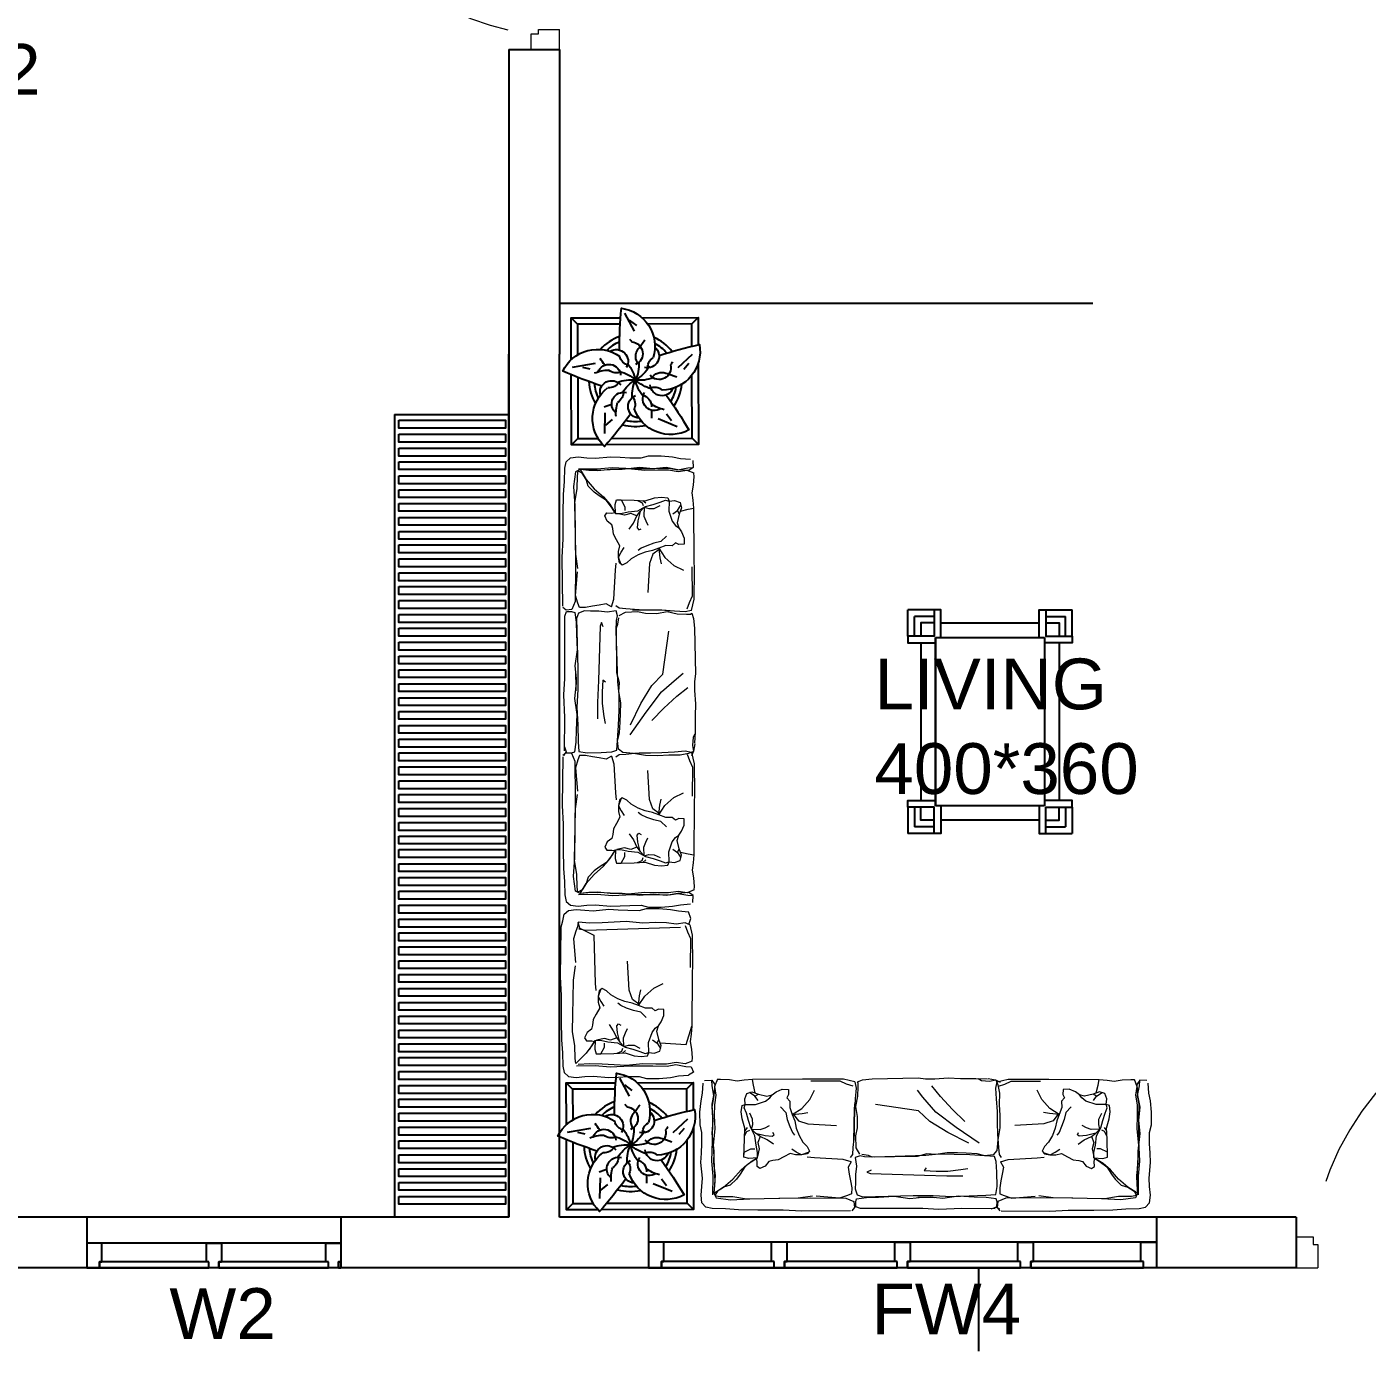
# Model space of a CAD drawing. Header units: inches. Extents: x -2903 to 3367, y -161 to 1064.
# Drawn here: x 2994 to 3046.8, y 92.4 to 144.6 of the extents above; entities that cross this region are included whole.
import ezdxf

# ---------------------------------------------------------------- set-up
doc = ezdxf.new("R2010")
doc.units = ezdxf.units.IN
doc.header["$MEASUREMENT"] = 0
doc.linetypes.add('ACAD_ISO03W100', pattern=[30, 12, -18])
for name, color, linetype in [('block', 7, 'Continuous'), ('FURN', 161, 'Continuous'), ('glass', 160, 'Continuous'), ('wall', 7, 'Continuous'), ('windows', 50, 'Continuous')]:
    doc.layers.add(name, color=color, linetype=linetype)
for name, color, linetype, lineweight in [('DIMENSION', 31, 'Continuous', 25), ('door', 42, 'Continuous', 20), ('SUNSHADE', 63, 'ACAD_ISO03W100', 20), ('tefris', 96, 'Continuous', 20)]:
    doc.layers.add(name, color=color, linetype=linetype, lineweight=lineweight)
doc.styles.get("Standard").update_dxf_attribs({"font": 'arial.ttf'})

# ---------------------------------------------------------------- blocks, each defined once
blk = doc.blocks.new('A$C1BF108CB')
at = {"layer": 'tefris'}
for p, q in [((1.23, 76.95), (0.69, 72.14)), ((3.59, 79.59), (1.23, 76.95)), ((7.58, 80.44), (3.59, 79.59)), ((15.78, 80.55), (7.58, 80.44)), ((23.77, 81.27), (15.78, 80.55)), ((35.57, 81.43), (23.77, 81.27)), ((51.17, 81.45), (35.57, 81.43)), ((62.56, 82), (51.17, 81.45)), ((92.55, 81.75), (62.56, 82)), ((93.41, 80.9), (95.79, 79.67)), ((96.28, 80.57), (116.78, 80.5)), ((116.78, 80.5), (130.78, 80.95)), ((130.78, 80.95), (140.78, 80.41)), ((140.78, 80.41), (174.27, 80.37)), ((174.27, 80.37), (179.05, 80.35)), ((185.27, 81.75), (215.26, 82)), ((215.26, 82), (226.65, 81.45)), ((226.65, 81.45), (242.25, 81.43)), ((242.25, 81.43), (254.05, 81.27)), ((254.05, 81.27), (262.04, 80.55)), ((262.04, 80.55), (270.24, 80.44)), ((270.24, 80.44), (274.23, 79.59)), ((274.23, 79.59), (276.59, 76.95)), ((276.59, 76.95), (277.13, 72.14)), ((0.69, 72.14), (1.16, 66.95)), ((1.16, 66.95), (1.44, 61.75)), ((276.65, 66.95), (276.38, 61.75)), ((277.13, 72.14), (276.65, 66.95)), ((1.44, 61.75), (0.57, 52.14)), ((276.38, 61.75), (277.25, 52.14)), ((0.57, 52.14), (0.85, 46.34)), ((277.25, 52.14), (276.97, 46.34)), ((0.85, 46.34), (1.13, 40.35)), ((276.97, 46.34), (276.68, 40.35)), ((1.23, 33.55), (0.09, 28.93)), ((1.13, 40.35), (1.23, 33.55)), ((183.09, 38.73), (182.95, 28.93)), ((276.68, 40.35), (276.59, 33.55)), ((276.59, 33.55), (277.73, 28.93)), ((0.09, 28.93), (0, 21.13)), ((29.07, 30.53), (27.6, 32.51)), ((182.95, 28.93), (182.81, 18.93)), ((248.75, 30.53), (250.22, 32.51)), ((277.73, 28.93), (277.82, 21.13)), ((0, 21.13), (0.7, 14.14)), ((182.81, 18.93), (182.36, 14.94)), ((277.82, 21.13), (277.12, 14.14)), ((0.7, 14.14), (1.56, 9.35)), ((1.56, 9.35), (2.05, 3.16)), ((33.74, 11.2), (35.96, 10.03)), ((244.08, 11.2), (241.86, 10.03)), ((276.25, 9.35), (275.77, 3.16)), ((277.12, 14.14), (276.25, 9.35)), ((95.98, 1.17), (93.19, 2.58)), ((100.58, 0.36), (95.98, 1.17)), ((107.99, 0.33), (100.99, 0.55)), ((117.59, 0.29), (107.99, 0.33)), ((125.19, 0.07), (117.59, 0.29)), ((133.39, 0.64), (125.19, 0.07)), ((138.99, 0.62), (133.39, 0.64)), ((143.59, 0), (138.99, 0.62)), ((171.79, 0.58), (143.59, 0)), ((177.79, 1.16), (171.79, 0.58)), ((180.99, 2.34), (177.79, 1.16))]:
    blk.add_line(p, q, dxfattribs=at)
for points in [[(2.87, 1.57), (7.27, 1.43), (9.04, 4.05), (8.54, 10.85), (7.24, 18.03), (7.93, 26.04), (7.22, 34.23), (8.47, 45.05), (8.37, 52.45), (9.26, 60.06), (8.98, 65.66), (8.51, 71.05), (9.87, 73.87), (18.85, 75), (30.66, 74.36), (48.47, 74.01), (68.07, 73.88), (89.66, 74.01), (94.63, 76.08), (94.98, 79.69), (93.35, 81.76)], [(10.68, 0.88), (8.95, 5.25), (9.75, 10.66), (8.86, 16.65), (8.77, 23.25), (9.06, 31.26), (8.05, 41.44), (8.42, 48.75), (8.81, 56.26), (9.07, 63.86), (8.51, 71.05), (14.56, 67.34), (20.23, 62.41), (25.31, 56.68), (29.76, 52.75), (35.41, 49.22), (30.01, 49.55), (27.02, 48.71), (27.37, 37.71), (27.67, 30.91), (25.94, 25.29), (25.41, 20.88), (25.86, 17.09), (27.87, 16.32), (27.52, 12.91), (28.76, 9.53), (31.98, 8.57), (35.96, 10.03), (41.14, 11.3), (44.35, 10.34), (46.78, 8.58), (50.6, 7.03), (54.4, 7.08), (54.56, 10.29), (53.53, 12.27), (55.3, 14.3), (55.24, 18.3), (56.79, 22.52), (58.33, 26.54), (59.27, 30.95), (61.01, 35.38), (63.35, 39.61), (65.91, 42.25), (67.27, 45.07), (65.85, 46.85), (62.64, 47.4), (58.84, 47.35), (55.45, 46.5), (51.62, 48.65), (48.2, 50.4), (44.79, 50.95), (42.38, 51.52), (40.14, 54.29), (36.92, 55.85), (35.14, 54.62), (35.18, 51.42), (34.81, 49.6), (32.19, 51.24), (27.54, 54.71), (24.67, 59.28), (22.43, 62.44), (18.58, 65.99), (14.56, 67.34), (10.73, 69.69), (9.19, 72.46), (12.28, 72.91), (20.28, 73.02), (28.66, 74.47), (39.57, 74.18), (49.07, 74), (60.47, 73.93), (69.29, 72.7)], [(98.68, 80.56), (95.07, 79.38), (95.06, 76.38), (95.65, 74.37), (101.65, 73.55), (109.05, 73.33), (118.65, 72.85), (128.45, 74.26), (136.25, 73.43), (143.85, 73.6)], [(179.05, 80.35), (182.01, 79.38), (182.02, 76.38), (181.43, 74.37), (175.43, 73.55), (168.03, 73.33), (158.44, 72.85), (148.63, 74.26), (140.83, 73.43), (133.23, 73.6)], [(274.95, 1.57), (270.54, 1.43), (268.78, 4.05), (269.27, 10.85), (270.57, 18.03), (269.89, 26.04), (270.6, 34.23), (269.35, 45.05), (269.45, 52.45), (268.56, 60.06), (268.83, 65.66), (269.31, 71.05), (267.95, 73.87), (258.96, 75), (247.15, 74.36), (229.35, 74.01), (209.74, 73.88), (188.16, 74.01), (183.19, 76.08), (182.84, 79.69), (184.47, 81.76)], [(267.14, 0.88), (268.87, 5.25), (268.07, 10.66), (268.96, 16.65), (269.05, 23.25), (268.76, 31.26), (269.77, 41.44), (269.4, 48.75), (269, 56.26), (268.75, 63.86), (269.31, 71.05), (263.26, 67.34), (257.59, 62.41), (252.51, 56.68), (248.05, 52.75), (242.4, 49.22), (247.81, 49.55), (250.8, 48.71), (250.45, 37.71), (250.15, 30.91), (251.87, 25.29), (252.41, 20.88), (251.96, 17.09), (249.95, 16.32), (250.3, 12.91), (249.05, 9.53), (245.84, 8.57), (241.86, 10.03), (236.68, 11.3), (233.46, 10.34), (231.04, 8.58), (227.22, 7.03), (223.42, 7.08), (223.26, 10.29), (224.29, 12.27), (222.52, 14.3), (222.57, 18.3), (221.03, 22.52), (219.49, 26.54), (218.55, 30.95), (216.81, 35.38), (214.47, 39.61), (211.9, 42.25), (210.54, 45.07), (211.97, 46.85), (215.18, 47.4), (218.98, 47.35), (222.36, 46.5), (226.19, 48.65), (229.62, 50.4), (233.03, 50.95), (235.44, 51.52), (237.67, 54.29), (240.9, 55.85), (242.68, 54.62), (242.63, 51.42), (243.01, 49.6), (245.63, 51.24), (250.28, 54.71), (253.14, 59.28), (255.39, 62.44), (259.24, 65.99), (263.26, 67.34), (267.09, 69.69), (268.63, 72.46), (265.54, 72.91), (257.54, 73.02), (249.16, 74.47), (238.25, 74.18), (228.75, 74), (217.34, 73.93), (208.53, 72.7)], [(7.89, 72.04), (8.06, 60.45), (7.18, 51.23), (7.75, 38.84), (7.85, 25.04), (7.57, 16.23), (8.54, 10.85), (7.43, 4.83), (7.27, 1.43)], [(92.97, 51.66), (91.12, 55.03), (91.86, 59.24), (92.61, 63.45), (93.35, 67.66), (93.3, 71.46), (90.68, 72.43), (85.86, 73.96), (71.49, 72.73)], [(184.85, 51.66), (186.7, 55.03), (185.95, 59.24), (185.21, 63.45), (184.47, 67.66), (184.52, 71.46), (187.14, 72.43), (191.96, 73.96), (206.33, 72.73)], [(269.92, 72.04), (269.76, 60.45), (270.63, 51.23), (270.07, 38.84), (269.97, 25.04), (270.25, 16.23), (269.27, 10.85), (270.39, 4.83), (270.54, 1.43)], [(172.59, 56.78), (175.19, 57.97), (173, 58.77), (139.6, 59.81), (126, 60.26), (116, 60.3)], [(92.97, 51.66), (88.19, 50.19), (70.42, 49.31), (66.02, 48.85)], [(138.59, 55.42), (139.79, 57.01), (132.59, 57.44), (125.39, 57.47), (117.39, 56.49), (112.99, 55.71)], [(184.85, 51.66), (189.63, 50.19), (207.4, 49.31), (211.8, 48.85)], [(27.02, 48.71), (27.12, 45.71), (31.29, 43.57), (33.69, 43.6)], [(35.41, 49.22), (35.46, 46.02), (34.52, 41.41), (33.8, 35.6), (31.27, 30.76), (29.93, 26.15), (28.59, 21.73), (27.24, 18.51), (27.87, 16.32), (34.07, 16.4), (40.3, 14.29), (42.93, 12.32), (44.35, 10.34)], [(37, 36.04), (35.54, 39.82), (36.49, 43.64), (35.42, 48.42)], [(66.56, 45.96), (62.44, 47.4), (59.26, 45.75), (56.49, 43.92)], [(95.25, 2.48), (96, 6.29), (95.51, 12.89), (95, 20.68), (94.9, 27.68), (94.81, 34.68), (94.57, 37.48), (94.09, 42.87), (93.83, 47.07), (92.41, 49.05)], [(106.59, 0.37), (104.59, 1.54), (99.59, 1.96), (95.79, 1.17), (94.6, 4.38), (93.62, 9.38), (93.64, 16.38), (93.27, 23.18), (93.3, 30.78), (94.52, 38.18), (95.15, 44.78), (97.36, 47.37), (102.56, 47.95), (107.35, 46.73), (113.95, 46.31), (119.35, 46.09), (125.75, 46.06), (132.76, 47.21), (138.16, 46.82), (144.16, 48.36), (171.96, 48.73), (174.16, 47.77), (178.15, 47.15)], [(179.55, 46.95), (181.68, 43.14), (181.91, 35.64), (180.9, 30.74), (180.87, 23.74), (181.93, 17.54), (180.63, 11.35), (180.4, 5.55), (180.4, 3.15), (180.99, 2.34)], [(182.57, 2.48), (181.82, 6.29), (182.31, 12.89), (182.82, 20.68), (182.92, 27.68), (183.01, 34.68), (183.25, 37.48), (183.73, 42.87), (183.98, 47.07), (185.41, 49.05)], [(211.26, 45.96), (215.38, 47.4), (218.55, 45.75), (221.33, 43.92)], [(242.4, 49.22), (242.36, 46.02), (243.3, 41.41), (244.02, 35.6), (246.55, 30.76), (247.88, 26.15), (249.22, 21.73), (250.58, 18.51), (249.95, 16.32), (243.75, 16.4), (237.52, 14.29), (234.89, 12.32), (233.46, 10.34)], [(240.82, 36.04), (242.27, 39.82), (241.33, 43.64), (242.39, 48.42)], [(250.8, 48.71), (250.7, 45.71), (246.53, 43.57), (244.13, 43.6)], [(27.46, 35.71), (28.84, 32.93), (30.65, 32.16)], [(45.13, 40.76), (41.37, 38.11), (37, 36.04), (34.22, 34.01), (31.69, 31.57), (37.05, 31.84), (40.07, 30.69), (42.69, 29.32)], [(34.22, 34.01), (40, 35.49), (44.4, 35.95), (45.61, 34.96), (44.83, 33.55)], [(49.45, 17.82), (52.8, 21.26), (53.74, 25.68), (55.28, 29.9), (56.83, 33.52), (58.21, 35.34)], [(106.13, 40.14), (120.1, 30.48), (132.66, 21.04), (140.63, 11.81), (144.01, 7.6)], [(112.33, 40.11), (125.31, 33.67), (136.48, 26.83), (143.46, 20.2), (169.84, 16.38)], [(228.37, 17.82), (225.01, 21.26), (224.08, 25.68), (222.53, 29.9), (220.98, 33.52), (219.61, 35.34)], [(243.59, 34.01), (237.81, 35.49), (233.42, 35.95), (232.21, 34.96), (232.99, 33.55)], [(232.69, 40.76), (236.45, 38.11), (240.82, 36.04), (243.59, 34.01), (246.13, 31.57), (240.76, 31.84), (237.75, 30.69), (235.13, 29.32)], [(250.36, 35.71), (248.98, 32.93), (247.17, 32.16)], [(31.69, 31.57), (32.5, 28.78), (32.34, 25.38), (30.59, 21.75)], [(57.59, 22.45), (60.53, 26.37), (66.31, 28.25), (84.08, 29.33)], [(114.88, 26.9), (122.46, 19.48), (129.83, 11.45), (135.2, 4.83)], [(220.23, 22.45), (217.28, 26.37), (211.51, 28.25), (193.74, 29.33)], [(246.13, 31.57), (245.32, 28.78), (245.47, 25.38), (247.22, 21.75)], [(56.79, 22.52), (62.64, 18.8), (67.52, 13.27), (70.4, 7.5)], [(56.79, 22.52), (62.79, 22), (66.4, 21.25)], [(221.03, 22.52), (215.18, 18.8), (210.3, 13.27), (207.42, 7.5)], [(221.03, 22.52), (215.02, 22), (211.41, 21.25)], [(33.97, 9.3), (32.83, 4.58), (32.28, 0.98), (27.27, 1.51), (22.87, 2.05), (18.08, 1.18), (12.68, 0.9), (10.6, 1.07)], [(35.7, 14.02), (33.74, 11.2), (30.37, 9.05)], [(242.12, 14.02), (244.08, 11.2), (247.45, 9.05)], [(243.85, 9.3), (244.99, 4.58), (245.54, 0.98), (250.54, 1.51), (254.95, 2.05), (259.74, 1.18), (265.14, 0.9), (267.21, 1.07)], [(95.25, 2.48), (88.28, 0.79), (70.89, 0.71), (63.09, 0.81), (32.28, 0.98)], [(94.22, 5.07), (90.23, 3.81), (86.26, 1.96), (68.27, 2.07)], [(182.57, 2.48), (189.54, 0.79), (206.93, 0.71), (214.73, 0.81), (245.54, 0.98)], [(183.6, 5.07), (187.58, 3.81), (191.56, 1.96), (209.55, 2.07)]]:
    blk.add_lwpolyline(points, dxfattribs=at)
blk.add_lwpolyline([(179.36, 47.95), (182.36, 48.94), (181.58, 54.34), (182.2, 59.54), (182.22, 64.54), (182.43, 68.24), (181.04, 71.94), (177.65, 73.16), (146.65, 72.39), (134.25, 72.43), (122.85, 73.08), (112.25, 72.51), (101.85, 72.15), (95.84, 71.77), (95.03, 66.78), (95.2, 57.98), (95.57, 51.57), (96.56, 48.37), (102.56, 47.95), (111.76, 47.32), (121.36, 47.08), (131.16, 47.05), (138.76, 47.82), (170.36, 48.78), (176.56, 48.56)], close=True, dxfattribs=at)
blk = doc.blocks.new('A$C6E04459D')
at = {"layer": 'tefris'}
for p, q in [((1.23, 76.95), (0.69, 72.14)), ((3.59, 79.58), (1.23, 76.95)), ((7.58, 80.44), (3.59, 79.58)), ((12.14, 81.75), (7.58, 80.44)), ((12.14, 81.75), (42.13, 82)), ((42.13, 82), (53.52, 81.44)), ((53.52, 81.44), (69.12, 81.43)), ((69.12, 81.43), (80.92, 81.26)), ((80.92, 81.26), (88.91, 80.55)), ((88.91, 80.55), (97.11, 80.44)), ((97.11, 80.44), (101.1, 79.58)), ((101.1, 79.58), (103.46, 76.95)), ((103.46, 76.95), (104, 72.14)), ((0.69, 72.14), (1.16, 66.95)), ((1.16, 66.95), (1.44, 61.75)), ((103.53, 66.95), (103.25, 61.75)), ((104, 72.14), (103.53, 66.95)), ((1.44, 61.75), (0.57, 52.14)), ((103.25, 61.75), (104.12, 52.14)), ((0.57, 52.14), (0.85, 46.34)), ((104.12, 52.14), (103.84, 46.34)), ((0.85, 46.34), (1.13, 40.35)), ((87.55, 41.79), (89.03, 43.77)), ((103.84, 46.34), (103.56, 40.35)), ((1.23, 33.55), (0.09, 28.93)), ((1.13, 40.35), (1.23, 33.55)), ((103.56, 40.35), (103.46, 33.55)), ((103.46, 33.55), (104.6, 28.93)), ((0.09, 28.93), (0, 21.13)), ((104.6, 28.93), (104.69, 21.13)), ((0, 21.13), (0.7, 14.14)), ((82.88, 22.45), (80.67, 21.28)), ((104.69, 21.13), (103.99, 14.14)), ((0.7, 14.14), (1.56, 9.35)), ((1.56, 9.35), (2.05, 3.16)), ((103.13, 9.35), (102.64, 3.16)), ((103.99, 14.14), (103.13, 9.35))]:
    blk.add_line(p, q, dxfattribs=at)
for points in [[(95.5, 72.46), (95.5, 72.46), (92.41, 72.9), (84.41, 73.01), (76.03, 74.47), (65.12, 74.18), (55.62, 74), (44.22, 73.93), (35.4, 72.69)], [(10.11, 2.32), (8.95, 5.25), (9.75, 10.66), (8.86, 16.65), (8.77, 23.25), (9.06, 31.26), (8.05, 41.44), (8.42, 48.75), (8.81, 56.25), (9.07, 63.86), (8.51, 71.05)], [(11.72, 7.96), (13.57, 66.29), (12.83, 70.5), (12.08, 69.89), (8.51, 71.05), (11.39, 71.46), (14.01, 72.43), (18.83, 73.96), (33.2, 72.73)], [(12.08, 69.89), (16.5, 61.44), (46.21, 60.56), (50.6, 60.1)], [(86.86, 64), (81.21, 60.48), (86.62, 60.8), (89.6, 59.96), (89.25, 48.97), (88.96, 42.17), (90.68, 36.54), (91.22, 32.14), (90.77, 28.34), (88.76, 27.57), (89.11, 24.17), (87.86, 20.78), (84.65, 19.83), (80.67, 21.28), (75.48, 22.55), (72.27, 21.6), (69.85, 19.83), (66.02, 18.29), (62.22, 18.34), (62.07, 21.54), (63.1, 23.53), (61.32, 25.55), (61.38, 29.55), (59.84, 33.77), (58.29, 37.79), (57.36, 42.21), (55.62, 46.63), (53.28, 50.87), (50.71, 53.5), (49.35, 56.32), (50.78, 58.1), (53.98, 58.66), (57.78, 58.6), (61.17, 57.76), (65, 59.9), (68.43, 61.66), (71.83, 62.21), (74.24, 62.78), (76.48, 65.54), (79.7, 67.1), (81.49, 65.88), (81.44, 62.68), (81.82, 60.86), (84.44, 62.49), (89.09, 65.97), (95.5, 72.46)], [(94.01, 0.87), (95.74, 5.25), (94.94, 10.66), (95.83, 16.65), (95.92, 23.25), (95.63, 31.26), (96.64, 41.44), (96.27, 48.75), (95.88, 56.25), (95.62, 63.86), (96.18, 71.05)], [(96.8, 72.04), (96.63, 60.44), (97.51, 51.23), (96.94, 38.84), (96.84, 25.04), (97.12, 16.23), (96.15, 10.85), (97.26, 4.83), (97.42, 1.43)], [(50.06, 57.21), (54.18, 58.65), (57.36, 57.01), (60.14, 55.17)], [(81.21, 60.48), (81.17, 57.28), (82.1, 52.67), (82.82, 46.85), (85.36, 42.02), (86.69, 37.4), (88.03, 32.98), (89.39, 29.76), (88.76, 27.57), (82.56, 27.66), (76.33, 25.54), (73.7, 23.58), (72.27, 21.6)], [(79.63, 47.3), (81.08, 51.08), (80.13, 54.89), (81.2, 59.68)], [(89.6, 59.96), (89.51, 56.96), (85.33, 54.82), (82.93, 54.85)], [(71.49, 52.01), (75.26, 49.36), (79.63, 47.3), (82.4, 45.26), (84.93, 42.83), (79.57, 43.1), (76.55, 41.94), (73.93, 40.58)], [(67.17, 29.07), (63.82, 32.52), (62.88, 36.93), (61.34, 41.15), (59.79, 44.77), (58.42, 46.59)], [(82.4, 45.26), (76.62, 46.74), (72.23, 47.2), (71.01, 46.22), (71.79, 44.81)], [(84.93, 42.83), (84.13, 40.04), (84.28, 36.63), (86.03, 33.01)], [(89.17, 46.97), (87.79, 44.19), (85.97, 43.41)], [(59.04, 33.7), (56.09, 37.62), (50.32, 39.51), (32.55, 40.59)], [(59.84, 33.77), (53.99, 30.05), (49.11, 24.52), (46.23, 18.76)], [(59.84, 33.77), (53.83, 33.26), (50.22, 32.51)], [(80.92, 25.28), (82.88, 22.45), (86.25, 20.3)], [(82.66, 20.55), (83.79, 4.58), (72.41, 0.97), (77.42, 1.5), (81.82, 2.04), (86.61, 1.18), (92.01, 0.9), (94.09, 1.07)], [(9.2, 2.76), (6.29, 1.73), (2.05, 3.16)], [(10.11, 2.32), (16.41, 0.78), (33.8, 0.71), (41.6, 0.81), (72.41, 0.97)], [(10.47, 5.07), (14.46, 3.81), (18.43, 1.96), (36.42, 2.07)], [(97.42, 1.43), (100.85, 0), (102.64, 3.16)]]:
    blk.add_lwpolyline(points, dxfattribs=at)
blk = doc.blocks.new('FLO')
for p, q in [((-22.09, 22.01), (-24.59, 24.51)), ((-22.09, 22.01), (-22.09, 4.61)), ((-13.28, 22.01), (-22.09, 22.01)), ((22.91, 22.01), (-1.92, 22.01)), ((22.91, 22.01), (25.41, 24.51)), ((22.91, -9.72), (22.91, 22.01)), ((-22.09, -6.2), (-22.09, -22.99)), ((22.91, -22.99), (22.91, -14.99)), ((-22.09, -22.99), (-24.59, -25.49)), ((-22.09, -22.99), (-10, -22.99)), ((-1.15, -22.99), (22.91, -22.99)), ((22.91, -22.99), (25.41, -25.49))]:
    blk.add_line(p, q)
at = {"color": 81}
for p, q in [((-10.12, 22.17), (-4.78, 16.4)), ((-6.56, 20.84), (-4.11, 18.84)), ((18.36, 16.17), (15.25, 8.62)), ((13.24, 11.95), (15.91, 13.95)), ((-21.47, 0.4), (-23.69, -2.49)), ((-26.36, -4.49), (-19.24, -0.72)), ((15.47, -9.38), (17.69, -12.05)), ((12.8, -12.27), (21.03, -12.49)), ((-6.56, -16.05), (-5, -25.16)), ((-4.33, -18.05), (-5, -20.94))]:
    blk.add_line(p, q, dxfattribs=at)
for points in [[(-24.59, 2.38), (-24.59, 24.51), (-13.87, 24.51)], [(-6.68, 24.51), (25.41, 24.51), (25.41, -11.86)], [(-8.12, -25.49), (-24.59, -25.49), (-24.59, -6.03)], [(25.41, -13.12), (25.41, -25.49), (-2.16, -25.49)]]:
    blk.add_lwpolyline(points)
for points in [[(-9.68, 9.1, -0.022003), (-13.97, 24.98, -0.461812), (3.94, 10.29)], [(-0.68, 6.15, -0.366952), (-2.76, 11.74, -0.006014), (-1.32, 16)], [(5.88, 11.83, -0.022003), (19.65, 20.81, -0.461812), (11.22, -0.76)], [(-7.18, 14.4, -0.023682), (-5.99, 13.59, -0.023682)], [(-6.03, 13.58, -0.80506), (-1.92, 5.57, -0.80506)], [(-3.09, 10.71, -0.002038), (-3.01, 10.62)], [(3.24, 14.47, -0.80506), (1.85, 5.57, -0.80506)], [(11.69, 11.08, -0.09336), (9.38, 5.95, -0.09336)], [(-11.9, -6.54, -0.022003), (-28.33, -5.71, -0.461812), (-8.82, 6.79)], [(-13.01, 7.41, -0.80506), (-4.97, 3.34, -0.80506)], [(-4.32, 4.55, -0.297118), (-8.82, 6.79, -0.297118)], [(-5.54, 5.35, -0.131311), (-0.03, -0.24)], [(-0.89, 6.76, -0.117555), (-0.03, -0.24)], [(3.39, 5.93, -0.117555), (-0.03, -0.24)], [(3.2, 5.31, -0.297118), (3.94, 10.29, -0.297118)], [(11.27, 9.73, -0.80506), (4.91, 3.35, -0.80506)], [(5.85, 2.35, -0.366952), (10.53, 6.05)], [(11.85, 6.05, -0.004254), (15.03, 6)], [(-6.31, 1.11, -0.366952), (-12.27, 0.87, -0.006014), (-15.88, 3.55)], [(-15.03, -1.68, -0.80506), (-6.14, -0.25, -0.80506)], [(-11.39, 0.23, -0.002038), (-11.28, 0.27)], [(-6.96, 1.1, -0.117555), (-0.03, -0.24)], [(6.37, 2.74, -0.117555), (-0.03, -0.24)], [(14.97, 1.19, -0.80506), (6.08, -0.24, -0.80506)], [(-16.17, -2.52, -0.023682), (-15.03, -1.64, -0.023682)], [(-11.32, -10.22, -0.80506), (-4.97, -3.84, -0.80506)], [(-5.91, -2.84, -0.297118), (-9.43, -6.44)], [(-6.42, -3.23, -0.117555), (-0.03, -0.24)], [(-3.44, -6.42, -0.117555), (-0.03, -0.24)], [(0.84, -7.25, -0.117555), (-0.03, -0.24)], [(4.79, -5.4, -0.117555), (-0.03, -0.24)], [(6.9, -1.58, -0.117555), (-0.03, -0.24)], [(13.28, -2.13, -0.022003), (26.08, -12.46, -0.459343), (3.03, -11.2)], [(4.26, -5.03, -0.297118), (8.77, -7.28)], [(12.95, -7.9, -0.80506), (4.92, -3.83, -0.80506)], [(6.26, -1.6, -0.297118), (11.22, -0.76, -0.297118)], [(2.29, -13.48, -0.022003), (-3.57, -28.85, -0.461812), (-9.43, -6.44)], [(-3.3, -14.96, -0.80506), (-1.91, -6.06, -0.80506)], [(-3.26, -5.8, -0.297118), (-4, -10.78)], [(5.97, -14.07, -0.80506), (1.87, -6.05, -0.80506)], [(0.63, -6.64, -0.297118), (2.95, -11.1)], [(14.37, -7.89, -0.09336), (8.77, -7.28, -0.09336)], [(9.63, -9.59, -0.004254), (10.57, -12.63)], [(-5.93, -12.32, -0.004254), (-8.54, -14.15)], [(-2.85, -16.3, -0.09336), (-4, -10.78, -0.09336)]]:
    blk.add_lwpolyline(points, format="xyb", dxfattribs=at)
at = {"color": 25}
for radius, start, end in [(18.3, 55.7512, 84.6054), (18.3, 127.7512, 156.6054), (16.3, 130.5367, 152.0254), (16.3, 58.5367, 80.0254), (16.3, 346.5367, 8.0254), (18.3, 343.7512, 12.6054), (18.3, 199.7512, 228.6054), (16.3, 202.5367, 224.0254), (16.3, 274.5367, 296.0254), (18.3, 271.7512, 300.6054)]:
    blk.add_arc((-0.03, -0.24), radius, start, end, dxfattribs=at)
blk = doc.blocks.new('gr2')
at = {"layer": 'block'}
blk.add_blockref('FLO', (1497.85, 3093.13), dxfattribs=at)
blk = doc.blocks.new('center table')
at = {"layer": 'FURN'}
for p, q in [((-80, 280), (-80, 320)), ((-40, 320), (-80, 320)), ((-70, 280), (-70, 310)), ((-40, 310), (-70, 310)), ((130, 320), (170, 320)), ((130, 310), (160, 310)), ((160, 280), (160, 310)), ((170, 280), (170, 320)), ((-80, 20), (-80, -20)), ((-70, 20), (-70, -10)), ((160, 20), (160, -10)), ((170, 20), (170, -20)), ((-40, -20), (-80, -20)), ((-40, -10), (-70, -10)), ((130, -10), (160, -10)), ((130, -20), (170, -20))]:
    blk.add_line(p, q, dxfattribs=at)
for points in [[(-30, 278), (-30, 320), (-40, 320), (-40, 280), (-80, 280), (-80, 270), (-38, 270)], [(120, 278), (120, 320), (130, 320), (130, 280), (170, 280), (170, 270), (128, 270)], [(130, 300), (150, 300), (150, 280)], [(-30, 22), (-30, -20), (-40, -20), (-40, 20), (-80, 20), (-80, 30), (-38, 30)], [(120, 22), (120, -20), (130, -20), (130, 20), (170, 20), (170, 30), (128, 30)]]:
    blk.add_lwpolyline(points, dxfattribs=at)
at = {"layer": 'glass'}
for p, q in [((-38, 278), (-38, 22)), ((128, 278), (-38, 278)), ((128, 22), (128, 278)), ((128, 278), (128, 22)), ((-38, 22), (128, 22))]:
    blk.add_line(p, q, dxfattribs=at)
for points in [[(-40, 300), (-60, 300), (-60, 280)], [(120, 300), (-30, 300)], [(-60, 270), (-60, 30)], [(150, 270), (150, 30)], [(-40, 0), (-60, 0), (-60, 20)], [(-30, 0), (120, 0)], [(130, 0), (150, 0), (150, 20)]]:
    blk.add_lwpolyline(points, dxfattribs=at)

msp = doc.modelspace()

# ---------------------------------------------------------------- linework, layer by layer
for p, q in [((3012.985, 143.71, -204.192), (3014.985, 143.71, -204.192)), ((3012.985, 143.71, -204.192), (3012.985, 97.71, -204.192)), ((3014.985, 143.71, -204.192), (3014.985, 131.71, -204.192)), ((3014.985, 133.71, -204.192), (3035.985, 133.71, -204.192)), ((3012.985, 97.71, -204.192), (3012.985, 131.71, -204.192)), ((3014.985, 97.71, -204.192), (3014.985, 131.71, -204.192)), ((3012.985, 97.71, -204.192), (2968.985, 97.71, -204.192)), ((3043.985, 97.71, -204.192), (3014.985, 97.71, -204.192)), ((3043.985, 97.71, -204.192), (3043.985, 95.71, -204.192)), ((3014.985, 95.71, -204.192), (2966.985, 95.71, -204.192)), ((3043.985, 95.71, -204.192), (3012.985, 95.71, -204.192))]:
    msp.add_line(p, q)
at = {"color": 251, "true_color": 0x636466}
for q in [(3008.485, 97.71, -204.192), (3012.985, 129.327, -204.192)]:
    msp.add_line((3008.485, 129.327, -204.192), q, dxfattribs=at)
at = {"color": 7, "true_color": 0xffffff}
msp.add_line((3031.485, 95.71, -204.192), (3031.485, 92.429, -204.192), dxfattribs=at)
at = {"color": 251, "true_color": 0x636466, "elevation": -204.192}
for points in [[(3008.652, 129.103), (3012.856, 129.103), (3012.856, 128.794), (3008.652, 128.794)], [(3008.652, 128.551), (3012.856, 128.551), (3012.856, 128.242), (3008.652, 128.242)], [(3008.652, 128.002), (3012.856, 128.002), (3012.856, 127.693), (3008.652, 127.693)], [(3008.652, 127.464), (3012.856, 127.464), (3012.856, 127.155), (3008.652, 127.155)], [(3008.652, 126.912), (3012.856, 126.912), (3012.856, 126.603), (3008.652, 126.603)], [(3008.652, 126.363), (3012.856, 126.363), (3012.856, 126.054), (3008.652, 126.054)], [(3008.652, 125.826), (3012.856, 125.826), (3012.856, 125.517), (3008.652, 125.517)], [(3008.652, 125.274), (3012.856, 125.274), (3012.856, 124.965), (3008.652, 124.965)], [(3008.652, 124.725), (3012.856, 124.725), (3012.856, 124.416), (3008.652, 124.416)], [(3008.652, 124.188), (3012.856, 124.188), (3012.856, 123.879), (3008.652, 123.879)], [(3008.652, 123.636), (3012.856, 123.636), (3012.856, 123.327), (3008.652, 123.327)], [(3008.652, 123.087), (3012.856, 123.087), (3012.856, 122.778), (3008.652, 122.778)], [(3008.652, 122.549), (3012.856, 122.549), (3012.856, 122.24), (3008.652, 122.24)], [(3008.652, 121.997), (3012.856, 121.997), (3012.856, 121.688), (3008.652, 121.688)], [(3008.652, 121.448), (3012.856, 121.448), (3012.856, 121.139), (3008.652, 121.139)], [(3008.652, 120.911), (3012.856, 120.911), (3012.856, 120.602), (3008.652, 120.602)], [(3008.652, 120.359), (3012.856, 120.359), (3012.856, 120.05), (3008.652, 120.05)], [(3008.652, 119.81), (3012.856, 119.81), (3012.856, 119.501), (3008.652, 119.501)], [(3008.652, 119.273), (3012.856, 119.273), (3012.856, 118.964), (3008.652, 118.964)], [(3008.652, 118.721), (3012.856, 118.721), (3012.856, 118.412), (3008.652, 118.412)], [(3008.652, 118.171), (3012.856, 118.171), (3012.856, 117.862), (3008.652, 117.862)], [(3008.652, 117.634), (3012.856, 117.634), (3012.856, 117.325), (3008.652, 117.325)], [(3008.652, 117.082), (3012.856, 117.082), (3012.856, 116.773), (3008.652, 116.773)], [(3008.652, 116.533), (3012.856, 116.533), (3012.856, 116.224), (3008.652, 116.224)], [(3008.652, 115.996), (3012.856, 115.996), (3012.856, 115.687), (3008.652, 115.687)], [(3008.652, 115.444), (3012.856, 115.444), (3012.856, 115.135), (3008.652, 115.135)], [(3008.652, 114.895), (3012.856, 114.895), (3012.856, 114.586), (3008.652, 114.586)], [(3008.652, 114.357), (3012.856, 114.357), (3012.856, 114.048), (3008.652, 114.048)], [(3008.652, 113.805), (3012.856, 113.805), (3012.856, 113.496), (3008.652, 113.496)], [(3008.652, 113.256), (3012.856, 113.256), (3012.856, 112.947), (3008.652, 112.947)], [(3008.652, 112.719), (3012.856, 112.719), (3012.856, 112.41), (3008.652, 112.41)], [(3008.652, 112.186), (3012.856, 112.186), (3012.856, 111.877), (3008.652, 111.877)], [(3008.652, 111.634), (3012.856, 111.634), (3012.856, 111.325), (3008.652, 111.325)], [(3008.652, 111.085), (3012.856, 111.085), (3012.856, 110.776), (3008.652, 110.776)], [(3008.652, 110.547), (3012.856, 110.547), (3012.856, 110.238), (3008.652, 110.238)], [(3008.652, 109.995), (3012.856, 109.995), (3012.856, 109.686), (3008.652, 109.686)], [(3008.652, 109.446), (3012.856, 109.446), (3012.856, 109.137), (3008.652, 109.137)], [(3008.652, 108.909), (3012.856, 108.909), (3012.856, 108.6), (3008.652, 108.6)], [(3008.652, 108.357), (3012.856, 108.357), (3012.856, 108.048), (3008.652, 108.048)], [(3008.652, 107.808), (3012.856, 107.808), (3012.856, 107.499), (3008.652, 107.499)], [(3008.652, 107.271), (3012.856, 107.271), (3012.856, 106.962), (3008.652, 106.962)], [(3008.652, 106.719), (3012.856, 106.719), (3012.856, 106.41), (3008.652, 106.41)], [(3008.652, 106.169), (3012.856, 106.169), (3012.856, 105.861), (3008.652, 105.861)], [(3008.652, 105.632), (3012.856, 105.632), (3012.856, 105.323), (3008.652, 105.323)], [(3008.652, 105.08), (3012.856, 105.08), (3012.856, 104.771), (3008.652, 104.771)], [(3008.652, 104.531), (3012.856, 104.531), (3012.856, 104.222), (3008.652, 104.222)], [(3008.652, 103.994), (3012.856, 103.994), (3012.856, 103.685), (3008.652, 103.685)], [(3008.652, 103.442), (3012.856, 103.442), (3012.856, 103.133), (3008.652, 103.133)], [(3008.652, 102.893), (3012.856, 102.893), (3012.856, 102.584), (3008.652, 102.584)], [(3008.652, 102.355), (3012.856, 102.355), (3012.856, 102.046), (3008.652, 102.046)], [(3008.652, 101.803), (3012.856, 101.803), (3012.856, 101.494), (3008.652, 101.494)], [(3008.652, 101.254), (3012.856, 101.254), (3012.856, 100.945), (3008.652, 100.945)], [(3008.652, 100.717), (3012.856, 100.717), (3012.856, 100.408), (3008.652, 100.408)], [(3008.652, 100.165), (3012.856, 100.165), (3012.856, 99.856), (3008.652, 99.856)], [(3008.652, 99.616), (3012.856, 99.616), (3012.856, 99.307), (3008.652, 99.307)], [(3008.652, 99.079), (3012.856, 99.079), (3012.856, 98.77), (3008.652, 98.77)], [(3008.652, 98.527), (3012.856, 98.527), (3012.856, 98.218), (3008.652, 98.218)]]:
    msp.add_lwpolyline(points, close=True, dxfattribs=at)
at = {"layer": 'door'}
for p, q in [((3013.869, 143.71, -204.192), (3013.869, 144.323, -204.192)), ((3013.869, 144.323, -204.192), (3014.148, 144.323, -204.192)), ((3014.148, 144.323, -204.192), (3014.148, 144.491, -204.192)), ((3014.148, 144.491, -204.192), (3014.985, 144.491, -204.192)), ((3014.985, 143.71, -204.192), (3014.985, 144.491, -204.192)), ((3013.869, 143.71, -204.192), (3014.985, 143.71, -204.192)), ((3043.985, 96.937, -204.192), (3044.66, 96.937, -204.192)), ((3043.985, 96.937, -204.192), (3043.985, 95.71, -204.192)), ((3044.66, 96.937, -204.192), (3044.66, 96.63, -204.192)), ((3044.66, 96.63, -204.192), (3044.844, 96.63, -204.192)), ((3044.844, 96.63, -204.192), (3044.844, 95.71, -204.192)), ((3043.985, 95.71, -204.192), (3044.844, 95.71, -204.192))]:
    msp.add_line(p, q, dxfattribs=at)
at = {"layer": 'SUNSHADE'}
for centre, radius, start, end in [((3015.021, 153.963, -204.192), 9.708, 186.7765, 263.1888), ((3055.263, 95.67, -204.192), 10.679, 96.7765, 173.1888)]:
    msp.add_arc(centre, radius, start, end, dxfattribs=at)
at = {"layer": 'wall'}
for p, q in [((2996.369, 97.71, -204.192), (2996.369, 95.71, -204.192)), ((3006.369, 97.71, -204.192), (3006.369, 95.71, -204.192)), ((3018.485, 97.71, -204.192), (3018.485, 95.71, -204.192)), ((3038.485, 97.71, -204.192), (3038.485, 95.71, -204.192))]:
    msp.add_line(p, q, dxfattribs=at)
at = {"layer": 'windows'}
for p, q in [((3006.369, 96.69, -204.192), (2996.369, 96.69, -204.192)), ((2996.957, 96.69, -204.192), (2996.369, 96.69, -204.192)), ((2996.957, 95.955, -204.192), (2996.957, 96.69, -204.192)), ((3001.075, 95.955, -204.192), (3001.075, 96.69, -204.192)), ((3001.075, 96.69, -204.192), (3001.663, 96.69, -204.192)), ((3001.663, 96.69, -204.192), (3001.663, 95.955, -204.192)), ((3005.781, 95.955, -204.192), (3005.781, 96.69, -204.192)), ((3005.781, 96.69, -204.192), (3006.369, 96.69, -204.192)), ((3006.369, 96.69, -204.192), (3006.369, 95.955, -204.192)), ((3019.091, 96.72, -204.192), (3018.485, 96.72, -204.192)), ((3038.485, 96.72, -204.192), (3018.788, 96.72, -204.192)), ((3019.091, 95.962, -204.192), (3019.091, 96.72, -204.192)), ((3023.939, 96.72, -204.192), (3023.333, 96.72, -204.192)), ((3023.333, 95.962, -204.192), (3023.333, 96.72, -204.192)), ((3023.939, 95.962, -204.192), (3023.939, 96.72, -204.192)), ((3028.182, 95.962, -204.192), (3028.182, 96.72, -204.192)), ((3028.182, 96.72, -204.192), (3028.788, 96.72, -204.192)), ((3028.788, 96.72, -204.192), (3028.788, 95.962, -204.192)), ((3033.03, 95.962, -204.192), (3033.03, 96.72, -204.192)), ((3033.03, 96.72, -204.192), (3033.636, 96.72, -204.192)), ((3033.636, 96.72, -204.192), (3033.636, 95.962, -204.192)), ((3037.879, 95.962, -204.192), (3037.879, 96.72, -204.192)), ((3037.879, 96.72, -204.192), (3038.485, 96.72, -204.192)), ((2996.369, 95.71, -204.192), (2996.859, 95.71, -204.192)), ((2996.859, 95.955, -204.192), (2996.957, 95.955, -204.192)), ((2996.859, 95.71, -204.192), (2996.859, 95.955, -204.192)), ((3001.173, 95.955, -204.192), (3001.075, 95.955, -204.192)), ((3001.173, 95.71, -204.192), (3001.173, 95.955, -204.192)), ((3001.565, 95.71, -204.192), (3001.173, 95.71, -204.192)), ((3001.565, 95.955, -204.192), (3001.663, 95.955, -204.192)), ((3001.565, 95.71, -204.192), (3001.565, 95.955, -204.192)), ((3005.879, 95.955, -204.192), (3005.781, 95.955, -204.192)), ((3005.879, 95.71, -204.192), (3005.879, 95.955, -204.192)), ((3006.271, 95.71, -204.192), (3005.879, 95.71, -204.192)), ((3006.271, 95.955, -204.192), (3006.369, 95.955, -204.192)), ((3006.271, 95.71, -204.192), (3006.271, 95.955, -204.192)), ((3018.485, 95.71, -204.192), (3018.99, 95.71, -204.192)), ((3018.99, 95.962, -204.192), (3019.091, 95.962, -204.192)), ((3018.99, 95.71, -204.192), (3018.99, 95.962, -204.192)), ((3023.333, 95.71, -204.192), (3023.838, 95.71, -204.192)), ((3023.838, 95.962, -204.192), (3023.939, 95.962, -204.192)), ((3023.838, 95.71, -204.192), (3023.838, 95.962, -204.192)), ((3028.283, 95.962, -204.192), (3028.182, 95.962, -204.192)), ((3028.283, 95.71, -204.192), (3028.283, 95.962, -204.192)), ((3028.687, 95.71, -204.192), (3028.283, 95.71, -204.192)), ((3028.687, 95.962, -204.192), (3028.788, 95.962, -204.192)), ((3028.687, 95.71, -204.192), (3028.687, 95.962, -204.192)), ((3033.131, 95.962, -204.192), (3033.03, 95.962, -204.192)), ((3033.131, 95.71, -204.192), (3033.131, 95.962, -204.192)), ((3033.535, 95.71, -204.192), (3033.131, 95.71, -204.192)), ((3033.535, 95.962, -204.192), (3033.636, 95.962, -204.192)), ((3033.535, 95.71, -204.192), (3033.535, 95.962, -204.192)), ((3037.98, 95.962, -204.192), (3037.879, 95.962, -204.192)), ((3037.98, 95.71, -204.192), (3037.98, 95.962, -204.192)), ((3038.485, 95.71, -204.192), (3037.98, 95.71, -204.192))]:
    msp.add_line(p, q, dxfattribs=at)
at = {"layer": 'windows', "elevation": -204.192}
for points in [[(3001.173, 95.955), (2996.859, 95.955), (2996.859, 95.71), (3001.173, 95.71)], [(3005.879, 95.955), (3001.565, 95.955), (3001.565, 95.71), (3005.879, 95.71)], [(3023.434, 95.962), (3018.99, 95.962), (3018.99, 95.71), (3023.434, 95.71)], [(3028.283, 95.962), (3023.838, 95.962), (3023.838, 95.71), (3028.283, 95.71)], [(3033.131, 95.962), (3028.687, 95.962), (3028.687, 95.71), (3033.131, 95.71)], [(3037.98, 95.962), (3033.535, 95.962), (3033.535, 95.71), (3037.98, 95.71)]]:
    msp.add_lwpolyline(points, close=True, dxfattribs=at)
msp.add_lwpolyline([(3006.369, 95.955), (3006.271, 95.955), (3006.271, 95.71), (3006.369, 95.71)], dxfattribs=at)

# ---------------------------------------------------------------- block references
at = {"xscale": 0.09999999999999999, "yscale": 0.09999999999999999, "zscale": 0.09999999999999999, "rotation": 270.1146362372853}
for p in [(2708.382, 279.847, -204.192), (2708.189, 249.713, -204.192)]:
    msp.add_blockref('gr2', p, dxfattribs=at)
at = {"layer": 'DIMENSION', "xscale": -0.064000000001397, "yscale": 0.064000000001397, "zscale": 0.06400000000000003, "rotation": 90}
msp.add_blockref('A$C6E04459D', (3020.258, 109.872, -204.192), dxfattribs=at)
at = {"layer": 'FURN', "xscale": -0.02589920330040623, "yscale": 0.02589920330040623, "zscale": 0.02589920330020271}
msp.add_blockref('center table', (3033.099, 113.347, -204.192), dxfattribs=at)
at = {"layer": 'tefris', "xscale": 0.06399999999557622, "yscale": 0.06399999999557622, "zscale": 0.06399999999557622}
for p, rotation in [((3020.337, 109.919, -204.192), 89.99999999993204), ((3038.293, 103.196, -204.192), 180)]:
    msp.add_blockref('A$C1BF108CB', p, dxfattribs=dict(at, rotation=rotation))

# ---------------------------------------------------------------- texts
at = {"layer": 'DIMENSION', "char_height": 2}
for s, insert, width, attachment_point in [('D2', (2990.973, 143.921, -204.192), 40.00135, 1), ('LIVING\\P400*360', (3027.381, 119.714, -204.192), 40.00135, 1), ('FW4', (3033.161, 95.096, -204.192), 7.2361, 3), ('W2', (3003.805, 94.911, -204.192), 7.2361, 3)]:
    msp.add_mtext(s, dxfattribs=dict(at, insert=insert, width=width, attachment_point=attachment_point))

doc.saveas('drawing.dxf')
